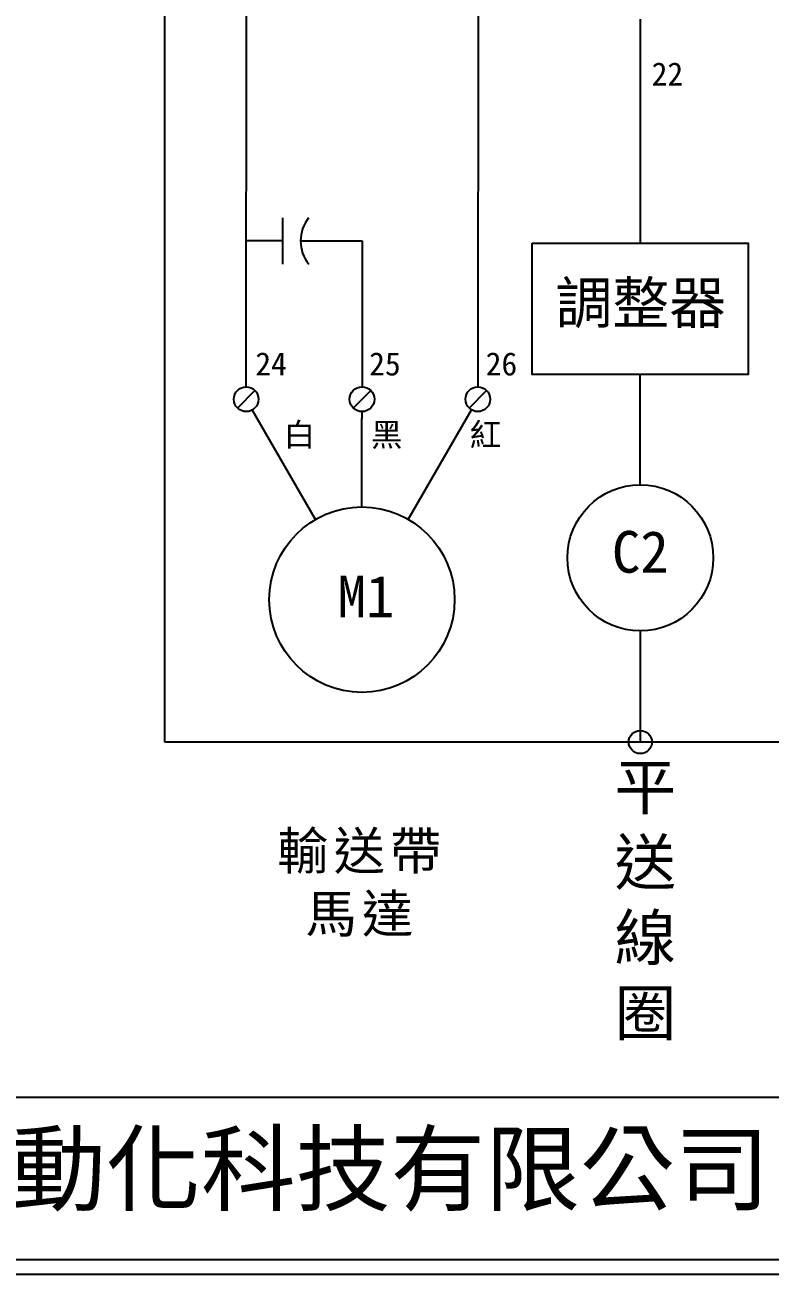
# Model space of a CAD drawing. Extents: x 10 to 297, y 3 to 207.
# Drawn here: x 74.3 to 138.7, y 3 to 110.8 of the extents above; entities that cross this region are included whole.
import ezdxf

# ---------------------------------------------------------------- set-up
doc = ezdxf.new("R2010")
doc.units = 0
doc.layers.get('0').update_dxf_attribs({"linetype": 'CONTINUOUS'})
doc.layers.add('圖框層', color=7, linetype='CONTINUOUS')
doc.layers.add('標尺寸層', color=3, linetype='CONTINUOUS')
doc.styles.add('CNS', font='romanc.shx', dxfattribs={"bigfont": 'chineset.shx'})
doc.styles.add('STSL', font='KAIU.TTF')
doc.styles.add('標楷體', font='KAIU.TTF')

msp = doc.modelspace()

# ---------------------------------------------------------------- linework, layer by layer
for p, q in [((93.43, 79.57), (93.47, 117.63)), ((113.47, 117.63), (113.43, 79.57)), ((127.46, 111.3), (127.46, 91.96)), ((96.58, 90.16), (96.58, 94.16)), ((96.58, 92.16), (93.44, 92.16)), ((98.13, 92.16), (103.43, 92.16)), ((127.46, 71.11), (127.46, 80.64)), ((94.19, 79.26), (92.67, 77.74)), ((104.19, 79.26), (102.67, 77.74)), ((114.19, 79.26), (112.67, 77.74)), ((99.42, 68.13), (93.96, 77.57)), ((103.42, 77.43), (103.42, 76.84)), ((103.42, 69.2), (103.42, 76.84)), ((107.42, 68.13), (112.88, 77.58)), ((127.46, 58.51), (127.46, 48.91))]:
    msp.add_line(p, q)
msp.add_lwpolyline([(118.13, 91.96), (136.78, 91.96), (136.78, 80.64), (118.13, 80.64)], close=True)
for centre, radius in [((93.43, 78.5), 1.07), ((103.43, 78.5), 1.07), ((113.43, 78.5), 1.07), ((127.46, 64.81), 6.3), ((103.42, 61.2), 8)]:
    msp.add_circle(centre, radius)
msp.add_arc((101.36, 92.16), 3.23, 141.7755, 218.4018)
at = {"layer": '圖框層', "color": 7}
for p, q in [((11.25, 18.25), (295.75, 18.25)), ((11.25, 4.25), (295.75, 4.25)), ((10, 3), (297, 3))]:
    msp.add_line(p, q, dxfattribs=at)
at = {"layer": '標尺寸層', "color": 7}
for p, q in [((86.4, 48.91), (86.4, 129.12)), ((103.43, 92.16), (103.43, 79.57)), ((252.31, 48.91), (86.4, 48.91))]:
    msp.add_line(p, q, dxfattribs=at)
msp.add_circle((127.46, 48.91), 1, dxfattribs=at)

# ---------------------------------------------------------------- texts
at = {"color": 0, "insert": (103.42, 41.14), "char_height": 3.25, "width": 30.8091, "attachment_point": 2, "style": '標楷體'}
msp.add_mtext('{\\T1.1;輸送帶\\P馬達}', dxfattribs=at)
at = {"layer": '圖框層', "color": 4, "style": 'STSL'}
for s, height, p in [('22', 2, (128.44, 105.57)), ('調整器', 3.6, (120.14, 85.02)), ('24', 2, (94.22, 80.55)), ('25', 2, (104.05, 80.55)), ('26', 2, (114.11, 80.55)), ('白', 2, (96.66, 74.44)), ('黑', 2, (104.2, 74.44)), ('紅', 2, (112.73, 74.44)), ('C2', 3.6, (125.01, 63.53)), ('M1', 3.6, (101.33, 59.68)), ('泓陞自動化科技有限公司', 6, (48.6, 9.08))]:
    msp.add_text(s, height=height, dxfattribs=at).set_placement(p)
at = {"layer": '標尺寸層', "color": 7, "insert": (125.23, 46.99), "char_height": 3.9, "width": 5.4243, "attachment_point": 1, "style": 'CNS'}
msp.add_mtext('{\\fDFKai-SB|b0|i0|c136|p65;平送線圈}', dxfattribs=at)

doc.saveas('drawing.dxf')
